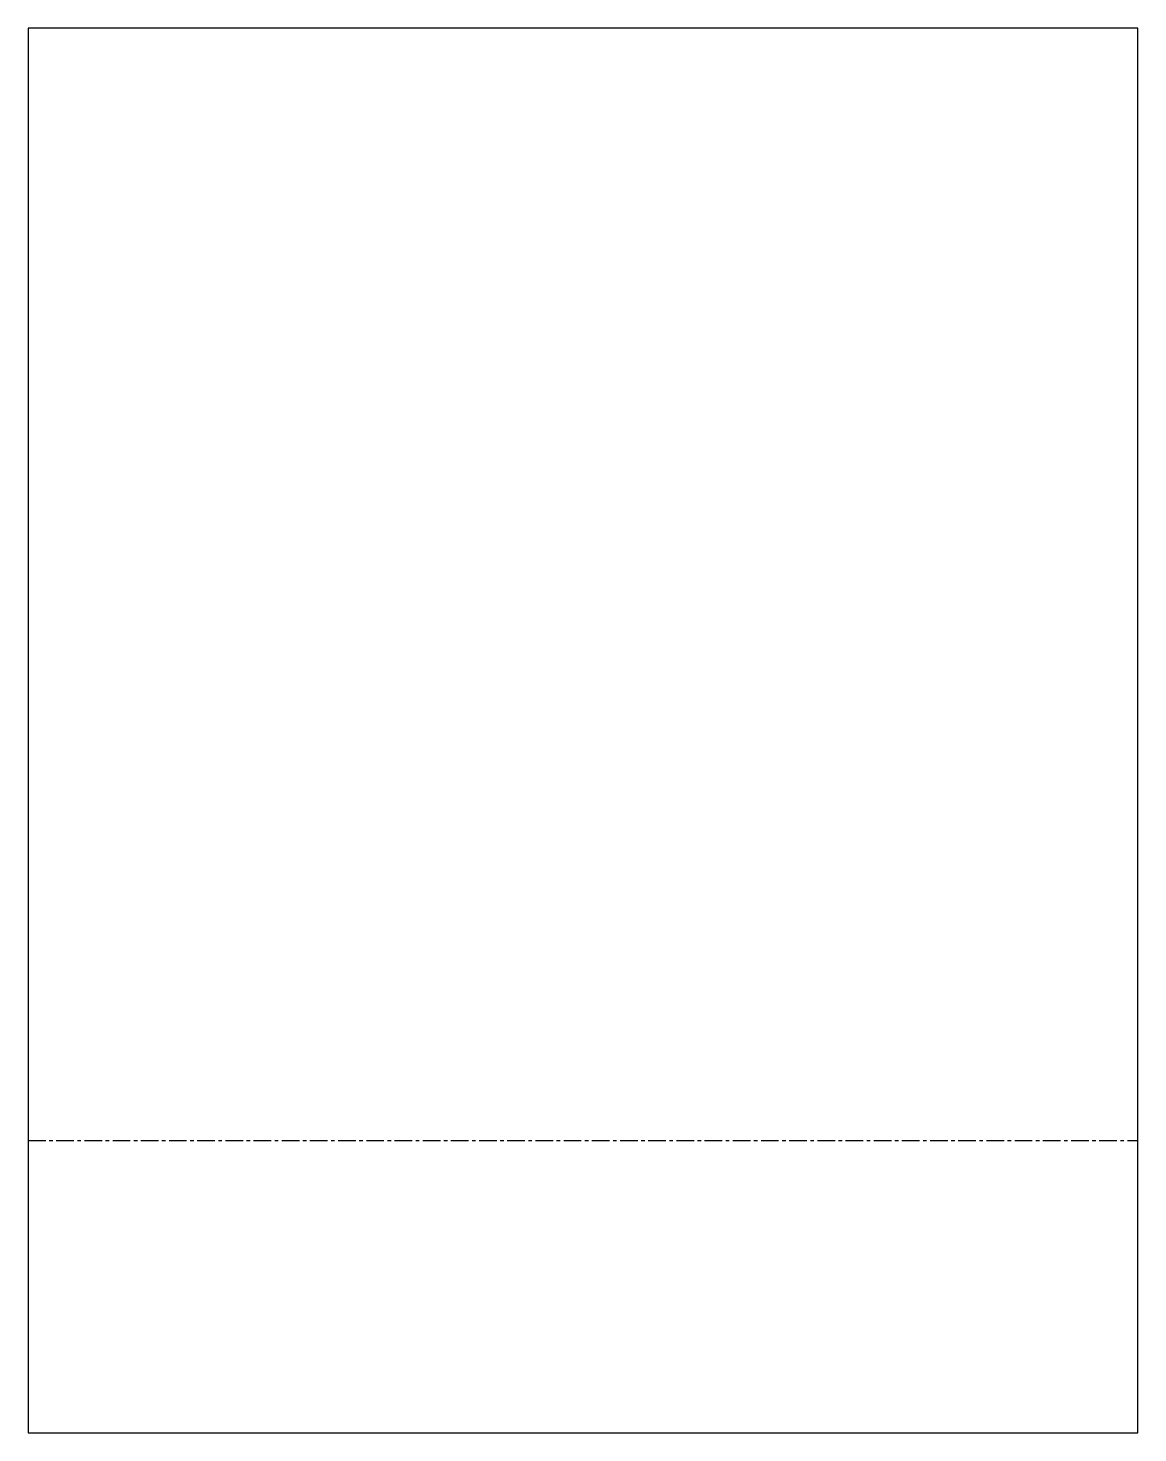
# Model space of a CAD drawing. Header units: millimetres. Extents: x 0 to 800, y -213 to 800.
import ezdxf

# ---------------------------------------------------------------- set-up
doc = ezdxf.new("R2010")
doc.units = ezdxf.units.MM
doc.linetypes.add('CENTERX2', pattern=[20.32, 12.7, -2.54, 2.54, -2.54])

msp = doc.modelspace()

# ---------------------------------------------------------------- linework, layer by layer
at = {"color": 7, "linetype": 'Continuous', "lineweight": 25}
for p, q in [((800, 800), (0, 800)), ((0, 800), (0, -212.9)), ((800, -212.9), (800, 800)), ((0, -212.9), (800, -212.9))]:
    msp.add_line(p, q, dxfattribs=at)
at = {"color": 7, "linetype": 'CENTERX2'}
msp.add_line((0, -2.2), (800, -2.2), dxfattribs=at)

doc.saveas('drawing.dxf')
